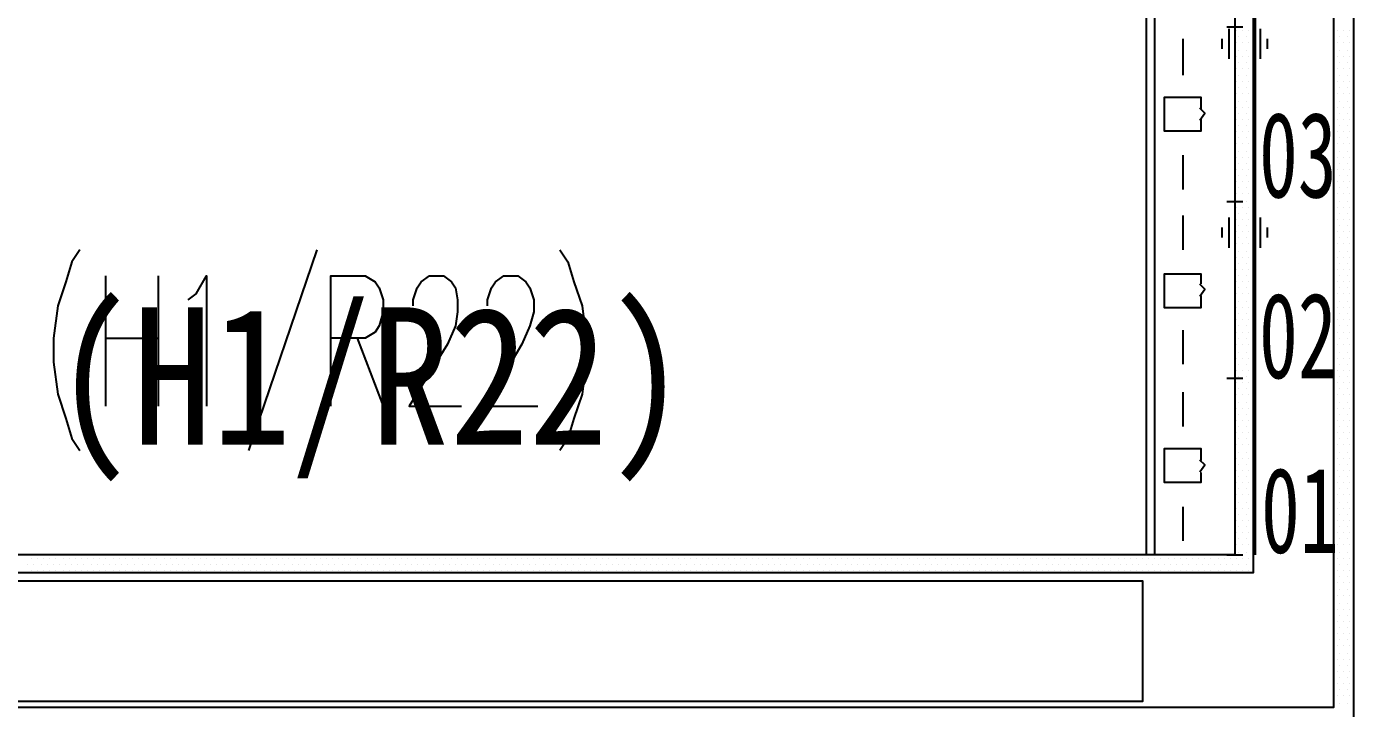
# Model space of a CAD drawing. Header units: metres. Extents: x 17 to 1264, y 17 to 859.
# Drawn here: x 182.7 to 277.8, y 121.5 to 170.4 of the extents above; entities that cross this region are included whole.
import ezdxf

# ---------------------------------------------------------------- set-up
doc = ezdxf.new("R2010")
doc.units = ezdxf.units.M
for name, color, linetype in [('LINES', 7, 'Continuous'), ('POLYLINES', 4, 'Continuous'), ('RECTS', 7, 'Continuous'), ('TEXTS', 3, 'Continuous')]:
    doc.layers.add(name, color=color, linetype=linetype)

msp = doc.modelspace()

# ---------------------------------------------------------------- linework, layer by layer
at = {"layer": 'LINES'}
for p, q in [((262.938, 132.48), (262.938, 727.92)), ((268.698, 170.352), (269.85, 170.352)), ((268.698, 170.352), (269.85, 170.352)), ((268.698, 170.352), (269.85, 170.352)), ((268.698, 170.352), (269.85, 170.352)), ((265.53, 169.488), (265.53, 166.896)), ((268.338, 169.488), (268.338, 168.768)), ((268.842, 170.208), (268.842, 168.048)), ((269.418, 170.064), (269.418, 170.064)), ((269.562, 169.632), (269.562, 169.632)), ((269.85, 170.064), (269.85, 170.064)), ((270.138, 169.632), (270.138, 169.632)), ((270.282, 170.064), (270.282, 170.064)), ((270.57, 169.632), (270.57, 169.632)), ((271.074, 170.208), (271.074, 168.048)), ((271.578, 169.488), (271.578, 168.768)), ((276.33, 169.632), (276.33, 169.632)), ((276.618, 170.064), (276.618, 170.064)), ((276.762, 169.632), (276.762, 169.632)), ((277.05, 170.064), (277.05, 170.064)), ((277.338, 169.632), (277.338, 169.632)), ((277.482, 170.064), (277.482, 170.064)), ((269.418, 169.2), (269.418, 169.2)), ((269.562, 168.624), (269.562, 168.624)), ((269.85, 169.2), (269.85, 169.2)), ((270.138, 168.624), (270.138, 168.624)), ((270.282, 169.2), (270.282, 169.2)), ((270.57, 168.624), (270.57, 168.624)), ((276.33, 168.624), (276.33, 168.624)), ((276.618, 169.2), (276.618, 169.2)), ((276.762, 168.624), (276.762, 168.624)), ((277.05, 169.2), (277.05, 169.2)), ((277.338, 168.624), (277.338, 168.624)), ((277.482, 169.2), (277.482, 169.2)), ((269.418, 168.192), (269.418, 168.192)), ((269.562, 167.76), (269.562, 167.76)), ((269.85, 168.192), (269.85, 168.192)), ((270.138, 167.76), (270.138, 167.76)), ((270.282, 168.192), (270.282, 168.192)), ((270.57, 167.76), (270.57, 167.76)), ((276.33, 167.76), (276.33, 167.76)), ((276.618, 168.192), (276.618, 168.192)), ((276.762, 167.76), (276.762, 167.76)), ((277.05, 168.192), (277.05, 168.192)), ((277.338, 167.76), (277.338, 167.76)), ((277.482, 168.192), (277.482, 168.192)), ((269.418, 167.328), (269.418, 167.328)), ((269.418, 166.464), (269.418, 166.464)), ((269.562, 166.896), (269.562, 166.896)), ((269.85, 167.328), (269.85, 167.328)), ((269.85, 166.464), (269.85, 166.464)), ((270.138, 166.896), (270.138, 166.896)), ((270.282, 167.328), (270.282, 167.328)), ((270.282, 166.464), (270.282, 166.464)), ((270.57, 166.896), (270.57, 166.896)), ((276.33, 166.896), (276.33, 166.896)), ((276.618, 167.328), (276.618, 167.328)), ((276.618, 166.464), (276.618, 166.464)), ((276.762, 166.896), (276.762, 166.896)), ((277.05, 167.328), (277.05, 167.328)), ((277.05, 166.464), (277.05, 166.464)), ((277.338, 166.896), (277.338, 166.896)), ((277.482, 167.328), (277.482, 167.328)), ((277.482, 166.464), (277.482, 166.464)), ((269.418, 165.6), (269.418, 165.6)), ((269.562, 166.032), (269.562, 166.032)), ((269.85, 165.6), (269.85, 165.6)), ((270.138, 166.032), (270.138, 166.032)), ((270.282, 165.6), (270.282, 165.6)), ((270.57, 166.032), (270.57, 166.032)), ((276.33, 166.032), (276.33, 166.032)), ((276.618, 165.6), (276.618, 165.6)), ((276.762, 166.032), (276.762, 166.032)), ((277.05, 165.6), (277.05, 165.6)), ((277.338, 166.032), (277.338, 166.032)), ((277.482, 165.6), (277.482, 165.6)), ((269.418, 164.592), (269.418, 164.592)), ((269.562, 165.024), (269.562, 165.024)), ((269.85, 164.592), (269.85, 164.592)), ((270.138, 165.024), (270.138, 165.024)), ((270.282, 164.592), (270.282, 164.592)), ((270.57, 165.024), (270.57, 165.024)), ((276.33, 165.024), (276.33, 165.024)), ((276.618, 164.592), (276.618, 164.592)), ((276.762, 165.024), (276.762, 165.024)), ((277.05, 164.592), (277.05, 164.592)), ((277.338, 165.024), (277.338, 165.024)), ((277.482, 164.592), (277.482, 164.592)), ((269.418, 163.728), (269.418, 163.728)), ((269.562, 164.16), (269.562, 164.16)), ((269.85, 163.728), (269.85, 163.728)), ((270.138, 164.16), (270.138, 164.16)), ((270.282, 163.728), (270.282, 163.728)), ((270.57, 164.16), (270.57, 164.16)), ((276.33, 164.16), (276.33, 164.16)), ((276.618, 163.728), (276.618, 163.728)), ((276.762, 164.16), (276.762, 164.16)), ((277.05, 163.728), (277.05, 163.728)), ((277.338, 164.16), (277.338, 164.16)), ((277.482, 163.728), (277.482, 163.728)), ((269.418, 162.864), (269.418, 162.864)), ((269.562, 163.296), (269.562, 163.296)), ((269.85, 162.864), (269.85, 162.864)), ((270.138, 163.296), (270.138, 163.296)), ((270.282, 162.864), (270.282, 162.864)), ((270.57, 163.296), (270.57, 163.296)), ((276.33, 163.296), (276.33, 163.296)), ((276.618, 162.864), (276.618, 162.864)), ((276.762, 163.296), (276.762, 163.296)), ((277.05, 162.864), (277.05, 162.864)), ((277.338, 163.296), (277.338, 163.296)), ((277.482, 162.864), (277.482, 162.864)), ((269.418, 162), (269.418, 162)), ((269.562, 162.432), (269.562, 162.432)), ((269.85, 162), (269.85, 162)), ((270.138, 162.432), (270.138, 162.432)), ((270.282, 162), (270.282, 162)), ((270.57, 162.432), (270.57, 162.432)), ((276.33, 162.432), (276.33, 162.432)), ((276.618, 162), (276.618, 162)), ((276.762, 162.432), (276.762, 162.432)), ((277.05, 162), (277.05, 162)), ((277.338, 162.432), (277.338, 162.432)), ((277.482, 162), (277.482, 162)), ((265.53, 161.136), (265.53, 158.688)), ((269.418, 160.992), (269.418, 160.992)), ((269.562, 161.424), (269.562, 161.424)), ((269.85, 160.992), (269.85, 160.992)), ((270.138, 161.424), (270.138, 161.424)), ((270.282, 160.992), (270.282, 160.992)), ((270.57, 161.424), (270.57, 161.424)), ((276.33, 161.424), (276.33, 161.424)), ((276.618, 160.992), (276.618, 160.992)), ((276.762, 161.424), (276.762, 161.424)), ((277.05, 160.992), (277.05, 160.992)), ((277.338, 161.424), (277.338, 161.424)), ((277.482, 160.992), (277.482, 160.992)), ((269.418, 160.128), (269.418, 160.128)), ((269.562, 160.56), (269.562, 160.56)), ((269.85, 160.128), (269.85, 160.128)), ((270.138, 160.56), (270.138, 160.56)), ((270.282, 160.128), (270.282, 160.128)), ((270.57, 160.56), (270.57, 160.56)), ((276.33, 160.56), (276.33, 160.56)), ((276.618, 160.128), (276.618, 160.128)), ((276.762, 160.56), (276.762, 160.56)), ((277.05, 160.128), (277.05, 160.128)), ((277.338, 160.56), (277.338, 160.56)), ((277.482, 160.128), (277.482, 160.128)), ((269.418, 159.264), (269.418, 159.264)), ((269.562, 159.696), (269.562, 159.696)), ((269.85, 159.264), (269.85, 159.264)), ((270.138, 159.696), (270.138, 159.696)), ((270.282, 159.264), (270.282, 159.264)), ((270.57, 159.696), (270.57, 159.696)), ((276.33, 159.696), (276.33, 159.696)), ((276.618, 159.264), (276.618, 159.264)), ((276.762, 159.696), (276.762, 159.696)), ((277.05, 159.264), (277.05, 159.264)), ((277.338, 159.696), (277.338, 159.696)), ((277.482, 159.264), (277.482, 159.264)), ((269.418, 158.4), (269.418, 158.4)), ((269.562, 158.832), (269.562, 158.832)), ((269.85, 158.4), (269.85, 158.4)), ((270.138, 158.832), (270.138, 158.832)), ((270.282, 158.4), (270.282, 158.4)), ((270.57, 158.832), (270.57, 158.832)), ((276.33, 158.832), (276.33, 158.832)), ((276.618, 158.4), (276.618, 158.4)), ((276.762, 158.832), (276.762, 158.832)), ((277.05, 158.4), (277.05, 158.4)), ((277.338, 158.832), (277.338, 158.832)), ((277.482, 158.4), (277.482, 158.4)), ((268.698, 157.824), (269.85, 157.824)), ((268.698, 157.824), (269.85, 157.824)), ((268.698, 157.824), (269.85, 157.824)), ((268.698, 157.824), (269.85, 157.824)), ((269.418, 157.392), (269.418, 157.392)), ((269.562, 157.824), (269.562, 157.824)), ((269.562, 156.96), (269.562, 156.96)), ((269.85, 157.392), (269.85, 157.392)), ((270.138, 157.824), (270.138, 157.824)), ((270.138, 156.96), (270.138, 156.96)), ((270.282, 157.392), (270.282, 157.392)), ((270.57, 157.824), (270.57, 157.824)), ((270.57, 156.96), (270.57, 156.96)), ((276.33, 157.824), (276.33, 157.824)), ((276.33, 156.96), (276.33, 156.96)), ((276.618, 157.392), (276.618, 157.392)), ((276.762, 157.824), (276.762, 157.824)), ((276.762, 156.96), (276.762, 156.96)), ((277.05, 157.392), (277.05, 157.392)), ((277.338, 157.824), (277.338, 157.824)), ((277.338, 156.96), (277.338, 156.96)), ((277.482, 157.392), (277.482, 157.392)), ((265.53, 156.816), (265.53, 154.368)), ((268.842, 156.672), (268.842, 154.512)), ((269.418, 156.528), (269.418, 156.528)), ((269.562, 156.096), (269.562, 156.096)), ((269.85, 156.528), (269.85, 156.528)), ((270.138, 156.096), (270.138, 156.096)), ((270.282, 156.528), (270.282, 156.528)), ((270.57, 156.096), (270.57, 156.096)), ((271.074, 156.672), (271.074, 154.512)), ((276.33, 156.096), (276.33, 156.096)), ((276.618, 156.528), (276.618, 156.528)), ((276.762, 156.096), (276.762, 156.096)), ((277.05, 156.528), (277.05, 156.528)), ((277.338, 156.096), (277.338, 156.096)), ((277.482, 156.528), (277.482, 156.528)), ((268.338, 155.952), (268.338, 155.232)), ((269.418, 155.664), (269.418, 155.664)), ((269.562, 155.232), (269.562, 155.232)), ((269.85, 155.664), (269.85, 155.664)), ((270.138, 155.232), (270.138, 155.232)), ((270.282, 155.664), (270.282, 155.664)), ((270.57, 155.232), (270.57, 155.232)), ((271.578, 155.952), (271.578, 155.232)), ((276.33, 155.232), (276.33, 155.232)), ((276.618, 155.664), (276.618, 155.664)), ((276.762, 155.232), (276.762, 155.232)), ((277.05, 155.664), (277.05, 155.664)), ((277.338, 155.232), (277.338, 155.232)), ((277.482, 155.664), (277.482, 155.664)), ((203.466, 154.368), (198.57, 139.968)), ((269.418, 154.8), (269.418, 154.8)), ((269.562, 154.224), (269.562, 154.224)), ((269.85, 154.8), (269.85, 154.8)), ((270.138, 154.224), (270.138, 154.224)), ((270.282, 154.8), (270.282, 154.8)), ((270.57, 154.224), (270.57, 154.224)), ((276.33, 154.224), (276.33, 154.224)), ((276.618, 154.8), (276.618, 154.8)), ((276.762, 154.224), (276.762, 154.224)), ((277.05, 154.8), (277.05, 154.8)), ((277.338, 154.224), (277.338, 154.224)), ((277.482, 154.8), (277.482, 154.8)), ((269.418, 153.792), (269.418, 153.792)), ((269.562, 153.36), (269.562, 153.36)), ((269.85, 153.792), (269.85, 153.792)), ((270.138, 153.36), (270.138, 153.36)), ((270.282, 153.792), (270.282, 153.792)), ((270.57, 153.36), (270.57, 153.36)), ((276.33, 153.36), (276.33, 153.36)), ((276.618, 153.792), (276.618, 153.792)), ((276.762, 153.36), (276.762, 153.36)), ((277.05, 153.792), (277.05, 153.792)), ((277.338, 153.36), (277.338, 153.36)), ((277.482, 153.792), (277.482, 153.792)), ((188.346, 143.136), (188.346, 152.496)), ((192.09, 152.496), (192.09, 143.136)), ((269.418, 152.928), (269.418, 152.928)), ((269.562, 152.496), (269.562, 152.496)), ((269.85, 152.928), (269.85, 152.928)), ((270.138, 152.496), (270.138, 152.496)), ((270.282, 152.928), (270.282, 152.928)), ((270.57, 152.496), (270.57, 152.496)), ((276.33, 152.496), (276.33, 152.496)), ((276.618, 152.928), (276.618, 152.928)), ((276.762, 152.496), (276.762, 152.496)), ((277.05, 152.928), (277.05, 152.928)), ((277.338, 152.496), (277.338, 152.496)), ((277.482, 152.928), (277.482, 152.928)), ((269.418, 152.064), (269.418, 152.064)), ((269.562, 151.632), (269.562, 151.632)), ((269.85, 152.064), (269.85, 152.064)), ((270.138, 151.632), (270.138, 151.632)), ((270.282, 152.064), (270.282, 152.064)), ((270.57, 151.632), (270.57, 151.632)), ((276.33, 151.632), (276.33, 151.632)), ((276.618, 152.064), (276.618, 152.064)), ((276.762, 151.632), (276.762, 151.632)), ((277.05, 152.064), (277.05, 152.064)), ((277.338, 151.632), (277.338, 151.632)), ((277.482, 152.064), (277.482, 152.064)), ((269.418, 151.2), (269.418, 151.2)), ((269.562, 150.624), (269.562, 150.624)), ((269.85, 151.2), (269.85, 151.2)), ((270.138, 150.624), (270.138, 150.624)), ((270.282, 151.2), (270.282, 151.2)), ((270.57, 150.624), (270.57, 150.624)), ((276.33, 150.624), (276.33, 150.624)), ((276.618, 151.2), (276.618, 151.2)), ((276.762, 150.624), (276.762, 150.624)), ((277.05, 151.2), (277.05, 151.2)), ((277.338, 150.624), (277.338, 150.624)), ((277.482, 151.2), (277.482, 151.2)), ((269.418, 150.192), (269.418, 150.192)), ((269.418, 149.328), (269.418, 149.328)), ((269.562, 149.76), (269.562, 149.76)), ((269.85, 150.192), (269.85, 150.192)), ((269.85, 149.328), (269.85, 149.328)), ((270.138, 149.76), (270.138, 149.76)), ((270.282, 150.192), (270.282, 150.192)), ((270.282, 149.328), (270.282, 149.328)), ((270.57, 149.76), (270.57, 149.76)), ((276.33, 149.76), (276.33, 149.76)), ((276.618, 150.192), (276.618, 150.192)), ((276.618, 149.328), (276.618, 149.328)), ((276.762, 149.76), (276.762, 149.76)), ((277.05, 150.192), (277.05, 150.192)), ((277.05, 149.328), (277.05, 149.328)), ((277.338, 149.76), (277.338, 149.76)), ((277.482, 150.192), (277.482, 150.192)), ((277.482, 149.328), (277.482, 149.328)), ((265.53, 148.608), (265.53, 146.16)), ((269.418, 148.464), (269.418, 148.464)), ((269.562, 148.896), (269.562, 148.896)), ((269.85, 148.464), (269.85, 148.464)), ((270.138, 148.896), (270.138, 148.896)), ((270.282, 148.464), (270.282, 148.464)), ((270.57, 148.896), (270.57, 148.896)), ((276.33, 148.896), (276.33, 148.896)), ((276.618, 148.464), (276.618, 148.464)), ((276.762, 148.896), (276.762, 148.896)), ((277.05, 148.464), (277.05, 148.464)), ((277.338, 148.896), (277.338, 148.896)), ((277.482, 148.464), (277.482, 148.464)), ((188.346, 148.032), (192.09, 148.032)), ((206.346, 148.032), (208.218, 143.136)), ((269.418, 147.6), (269.418, 147.6)), ((269.562, 148.032), (269.562, 148.032)), ((269.85, 147.6), (269.85, 147.6)), ((270.138, 148.032), (270.138, 148.032)), ((270.282, 147.6), (270.282, 147.6)), ((270.57, 148.032), (270.57, 148.032)), ((276.33, 148.032), (276.33, 148.032)), ((276.618, 147.6), (276.618, 147.6)), ((276.762, 148.032), (276.762, 148.032)), ((277.05, 147.6), (277.05, 147.6)), ((277.338, 148.032), (277.338, 148.032)), ((277.482, 147.6), (277.482, 147.6)), ((269.418, 146.592), (269.418, 146.592)), ((269.562, 147.024), (269.562, 147.024)), ((269.85, 146.592), (269.85, 146.592)), ((270.138, 147.024), (270.138, 147.024)), ((270.282, 146.592), (270.282, 146.592)), ((270.57, 147.024), (270.57, 147.024)), ((276.33, 147.024), (276.33, 147.024)), ((276.618, 146.592), (276.618, 146.592)), ((276.762, 147.024), (276.762, 147.024)), ((277.05, 146.592), (277.05, 146.592)), ((277.338, 147.024), (277.338, 147.024)), ((277.482, 146.592), (277.482, 146.592)), ((269.418, 145.728), (269.418, 145.728)), ((269.562, 146.16), (269.562, 146.16)), ((269.85, 145.728), (269.85, 145.728)), ((270.138, 146.16), (270.138, 146.16)), ((270.282, 145.728), (270.282, 145.728)), ((270.57, 146.16), (270.57, 146.16)), ((276.33, 146.16), (276.33, 146.16)), ((276.618, 145.728), (276.618, 145.728)), ((276.762, 146.16), (276.762, 146.16)), ((277.05, 145.728), (277.05, 145.728)), ((277.338, 146.16), (277.338, 146.16)), ((277.482, 145.728), (277.482, 145.728)), ((268.698, 145.152), (269.85, 145.152)), ((268.698, 145.152), (269.85, 145.152)), ((268.698, 145.152), (269.85, 145.152)), ((268.698, 145.152), (269.85, 145.152)), ((269.418, 144.864), (269.418, 144.864)), ((269.562, 145.296), (269.562, 145.296)), ((269.85, 144.864), (269.85, 144.864)), ((270.138, 145.296), (270.138, 145.296)), ((270.282, 144.864), (270.282, 144.864)), ((270.57, 145.296), (270.57, 145.296)), ((276.33, 145.296), (276.33, 145.296)), ((276.618, 144.864), (276.618, 144.864)), ((276.762, 145.296), (276.762, 145.296)), ((277.05, 144.864), (277.05, 144.864)), ((277.338, 145.296), (277.338, 145.296)), ((277.482, 144.864), (277.482, 144.864)), ((265.53, 144.144), (265.53, 141.696)), ((269.418, 144), (269.418, 144)), ((269.562, 144.432), (269.562, 144.432)), ((269.85, 144), (269.85, 144)), ((270.138, 144.432), (270.138, 144.432)), ((270.282, 144), (270.282, 144)), ((270.57, 144.432), (270.57, 144.432)), ((276.33, 144.432), (276.33, 144.432)), ((276.618, 144), (276.618, 144)), ((276.762, 144.432), (276.762, 144.432)), ((277.05, 144), (277.05, 144)), ((277.338, 144.432), (277.338, 144.432)), ((277.482, 144), (277.482, 144)), ((269.418, 142.992), (269.418, 142.992)), ((269.562, 143.424), (269.562, 143.424)), ((269.85, 142.992), (269.85, 142.992)), ((270.138, 143.424), (270.138, 143.424)), ((270.282, 142.992), (270.282, 142.992)), ((270.57, 143.424), (270.57, 143.424)), ((276.33, 143.424), (276.33, 143.424)), ((276.618, 142.992), (276.618, 142.992)), ((276.762, 143.424), (276.762, 143.424)), ((277.05, 142.992), (277.05, 142.992)), ((277.338, 143.424), (277.338, 143.424)), ((277.482, 142.992), (277.482, 142.992)), ((269.418, 142.128), (269.418, 142.128)), ((269.562, 142.56), (269.562, 142.56)), ((269.85, 142.128), (269.85, 142.128)), ((270.138, 142.56), (270.138, 142.56)), ((270.282, 142.128), (270.282, 142.128)), ((270.57, 142.56), (270.57, 142.56)), ((276.33, 142.56), (276.33, 142.56)), ((276.618, 142.128), (276.618, 142.128)), ((276.762, 142.56), (276.762, 142.56)), ((277.05, 142.128), (277.05, 142.128)), ((277.338, 142.56), (277.338, 142.56)), ((277.482, 142.128), (277.482, 142.128)), ((269.418, 141.264), (269.418, 141.264)), ((269.562, 141.696), (269.562, 141.696)), ((269.562, 140.832), (269.562, 140.832)), ((269.85, 141.264), (269.85, 141.264)), ((270.138, 141.696), (270.138, 141.696)), ((270.138, 140.832), (270.138, 140.832)), ((270.282, 141.264), (270.282, 141.264)), ((270.57, 141.696), (270.57, 141.696)), ((270.57, 140.832), (270.57, 140.832)), ((276.33, 141.696), (276.33, 141.696)), ((276.33, 140.832), (276.33, 140.832)), ((276.618, 141.264), (276.618, 141.264)), ((276.762, 141.696), (276.762, 141.696)), ((276.762, 140.832), (276.762, 140.832)), ((277.05, 141.264), (277.05, 141.264)), ((277.338, 141.696), (277.338, 141.696)), ((277.338, 140.832), (277.338, 140.832)), ((277.482, 141.264), (277.482, 141.264)), ((269.418, 140.4), (269.418, 140.4)), ((269.562, 139.824), (269.562, 139.824)), ((269.85, 140.4), (269.85, 140.4)), ((270.138, 139.824), (270.138, 139.824)), ((270.282, 140.4), (270.282, 140.4)), ((270.57, 139.824), (270.57, 139.824)), ((276.33, 139.824), (276.33, 139.824)), ((276.618, 140.4), (276.618, 140.4)), ((276.762, 139.824), (276.762, 139.824)), ((277.05, 140.4), (277.05, 140.4)), ((277.338, 139.824), (277.338, 139.824)), ((277.482, 140.4), (277.482, 140.4)), ((269.418, 139.392), (269.418, 139.392)), ((269.562, 138.96), (269.562, 138.96)), ((269.85, 139.392), (269.85, 139.392)), ((270.138, 138.96), (270.138, 138.96)), ((270.282, 139.392), (270.282, 139.392)), ((270.57, 138.96), (270.57, 138.96)), ((276.33, 138.96), (276.33, 138.96)), ((276.618, 139.392), (276.618, 139.392)), ((276.762, 138.96), (276.762, 138.96)), ((277.05, 139.392), (277.05, 139.392)), ((277.338, 138.96), (277.338, 138.96)), ((277.482, 139.392), (277.482, 139.392)), ((269.418, 138.528), (269.418, 138.528)), ((269.562, 138.096), (269.562, 138.096)), ((269.85, 138.528), (269.85, 138.528)), ((270.138, 138.096), (270.138, 138.096)), ((270.282, 138.528), (270.282, 138.528)), ((270.57, 138.096), (270.57, 138.096)), ((276.33, 138.096), (276.33, 138.096)), ((276.618, 138.528), (276.618, 138.528)), ((276.762, 138.096), (276.762, 138.096)), ((277.05, 138.528), (277.05, 138.528)), ((277.338, 138.096), (277.338, 138.096)), ((277.482, 138.528), (277.482, 138.528)), ((269.418, 137.664), (269.418, 137.664)), ((269.562, 137.232), (269.562, 137.232)), ((269.85, 137.664), (269.85, 137.664)), ((270.138, 137.232), (270.138, 137.232)), ((270.282, 137.664), (270.282, 137.664)), ((270.57, 137.232), (270.57, 137.232)), ((276.33, 137.232), (276.33, 137.232)), ((276.618, 137.664), (276.618, 137.664)), ((276.762, 137.232), (276.762, 137.232)), ((277.05, 137.664), (277.05, 137.664)), ((277.338, 137.232), (277.338, 137.232)), ((277.482, 137.664), (277.482, 137.664)), ((269.418, 136.8), (269.418, 136.8)), ((269.562, 136.224), (269.562, 136.224)), ((269.85, 136.8), (269.85, 136.8)), ((270.138, 136.224), (270.138, 136.224)), ((270.282, 136.8), (270.282, 136.8)), ((270.57, 136.224), (270.57, 136.224)), ((276.33, 136.224), (276.33, 136.224)), ((276.618, 136.8), (276.618, 136.8)), ((276.762, 136.224), (276.762, 136.224)), ((277.05, 136.8), (277.05, 136.8)), ((277.338, 136.224), (277.338, 136.224)), ((277.482, 136.8), (277.482, 136.8)), ((265.53, 135.936), (265.53, 133.488)), ((269.418, 135.792), (269.418, 135.792)), ((269.562, 135.36), (269.562, 135.36)), ((269.85, 135.792), (269.85, 135.792)), ((270.138, 135.36), (270.138, 135.36)), ((270.282, 135.792), (270.282, 135.792)), ((270.57, 135.36), (270.57, 135.36)), ((276.33, 135.36), (276.33, 135.36)), ((276.618, 135.792), (276.618, 135.792)), ((276.762, 135.36), (276.762, 135.36)), ((277.05, 135.792), (277.05, 135.792)), ((277.338, 135.36), (277.338, 135.36)), ((277.482, 135.792), (277.482, 135.792)), ((269.418, 134.928), (269.418, 134.928)), ((269.562, 134.496), (269.562, 134.496)), ((269.85, 134.928), (269.85, 134.928)), ((270.138, 134.496), (270.138, 134.496)), ((270.282, 134.928), (270.282, 134.928)), ((270.57, 134.496), (270.57, 134.496)), ((276.33, 134.496), (276.33, 134.496)), ((276.618, 134.928), (276.618, 134.928)), ((276.762, 134.496), (276.762, 134.496)), ((277.05, 134.928), (277.05, 134.928)), ((277.338, 134.496), (277.338, 134.496)), ((277.482, 134.928), (277.482, 134.928)), ((269.418, 134.064), (269.418, 134.064)), ((269.418, 133.2), (269.418, 133.2)), ((269.562, 133.632), (269.562, 133.632)), ((269.85, 134.064), (269.85, 134.064)), ((269.85, 133.2), (269.85, 133.2)), ((270.138, 133.632), (270.138, 133.632)), ((270.282, 134.064), (270.282, 134.064)), ((270.282, 133.2), (270.282, 133.2)), ((270.57, 133.632), (270.57, 133.632)), ((276.33, 133.632), (276.33, 133.632)), ((276.618, 134.064), (276.618, 134.064)), ((276.618, 133.2), (276.618, 133.2)), ((276.762, 133.632), (276.762, 133.632)), ((277.05, 134.064), (277.05, 134.064)), ((277.05, 133.2), (277.05, 133.2)), ((277.338, 133.632), (277.338, 133.632)), ((277.482, 134.064), (277.482, 134.064)), ((277.482, 133.2), (277.482, 133.2)), ((268.698, 132.48), (269.85, 132.48)), ((268.698, 132.48), (269.85, 132.48)), ((269.562, 132.624), (269.562, 132.624)), ((270.138, 132.624), (270.138, 132.624)), ((270.57, 132.624), (270.57, 132.624)), ((276.33, 132.624), (276.33, 132.624)), ((276.762, 132.624), (276.762, 132.624)), ((277.338, 132.624), (277.338, 132.624)), ((182.73, 131.76), (182.73, 131.76)), ((183.018, 132.192), (183.018, 132.192)), ((183.018, 131.328), (183.018, 131.328)), ((183.162, 131.76), (183.162, 131.76)), ((183.45, 132.192), (183.45, 132.192)), ((183.45, 131.328), (183.45, 131.328)), ((183.738, 131.76), (183.738, 131.76)), ((183.882, 132.192), (183.882, 132.192)), ((183.882, 131.328), (183.882, 131.328)), ((184.17, 131.76), (184.17, 131.76)), ((184.314, 132.192), (184.314, 132.192)), ((184.314, 131.328), (184.314, 131.328)), ((184.602, 131.76), (184.602, 131.76)), ((184.746, 132.192), (184.746, 132.192)), ((184.746, 131.328), (184.746, 131.328)), ((185.034, 131.76), (185.034, 131.76)), ((185.322, 132.192), (185.322, 132.192)), ((185.322, 131.328), (185.322, 131.328)), ((185.466, 131.76), (185.466, 131.76)), ((185.754, 132.192), (185.754, 132.192)), ((185.754, 131.328), (185.754, 131.328)), ((185.898, 131.76), (185.898, 131.76)), ((186.186, 132.192), (186.186, 132.192)), ((186.186, 131.328), (186.186, 131.328)), ((186.33, 131.76), (186.33, 131.76)), ((186.618, 132.192), (186.618, 132.192)), ((186.618, 131.328), (186.618, 131.328)), ((186.762, 131.76), (186.762, 131.76)), ((187.05, 132.192), (187.05, 132.192)), ((187.05, 131.328), (187.05, 131.328)), ((187.338, 131.76), (187.338, 131.76)), ((187.482, 132.192), (187.482, 132.192)), ((187.482, 131.328), (187.482, 131.328)), ((187.77, 131.76), (187.77, 131.76)), ((187.914, 132.192), (187.914, 132.192)), ((187.914, 131.328), (187.914, 131.328)), ((188.202, 131.76), (188.202, 131.76)), ((188.346, 132.192), (188.346, 132.192)), ((188.346, 131.328), (188.346, 131.328)), ((188.634, 131.76), (188.634, 131.76)), ((188.922, 132.192), (188.922, 132.192)), ((188.922, 131.328), (188.922, 131.328)), ((189.066, 131.76), (189.066, 131.76)), ((189.354, 132.192), (189.354, 132.192)), ((189.354, 131.328), (189.354, 131.328)), ((189.498, 131.76), (189.498, 131.76)), ((189.786, 132.192), (189.786, 132.192)), ((189.786, 131.328), (189.786, 131.328)), ((189.93, 131.76), (189.93, 131.76)), ((190.218, 132.192), (190.218, 132.192)), ((190.218, 131.328), (190.218, 131.328)), ((190.362, 131.76), (190.362, 131.76)), ((190.65, 132.192), (190.65, 132.192)), ((190.65, 131.328), (190.65, 131.328)), ((190.938, 131.76), (190.938, 131.76)), ((191.082, 132.192), (191.082, 132.192)), ((191.082, 131.328), (191.082, 131.328)), ((191.37, 131.76), (191.37, 131.76)), ((191.514, 132.192), (191.514, 132.192)), ((191.514, 131.328), (191.514, 131.328)), ((191.802, 131.76), (191.802, 131.76)), ((191.946, 132.192), (191.946, 132.192)), ((191.946, 131.328), (191.946, 131.328)), ((192.234, 131.76), (192.234, 131.76)), ((192.522, 132.192), (192.522, 132.192)), ((192.522, 131.328), (192.522, 131.328)), ((192.666, 131.76), (192.666, 131.76)), ((192.954, 132.192), (192.954, 132.192)), ((192.954, 131.328), (192.954, 131.328)), ((193.098, 131.76), (193.098, 131.76)), ((193.386, 132.192), (193.386, 132.192)), ((193.386, 131.328), (193.386, 131.328)), ((193.53, 131.76), (193.53, 131.76)), ((193.818, 132.192), (193.818, 132.192)), ((193.818, 131.328), (193.818, 131.328)), ((193.962, 131.76), (193.962, 131.76)), ((194.25, 132.192), (194.25, 132.192)), ((194.25, 131.328), (194.25, 131.328)), ((194.538, 131.76), (194.538, 131.76)), ((194.682, 132.192), (194.682, 132.192)), ((194.682, 131.328), (194.682, 131.328)), ((194.97, 131.76), (194.97, 131.76)), ((195.114, 132.192), (195.114, 132.192)), ((195.114, 131.328), (195.114, 131.328)), ((195.402, 131.76), (195.402, 131.76)), ((195.546, 132.192), (195.546, 132.192)), ((195.546, 131.328), (195.546, 131.328)), ((195.834, 131.76), (195.834, 131.76)), ((196.122, 132.192), (196.122, 132.192)), ((196.122, 131.328), (196.122, 131.328)), ((196.266, 131.76), (196.266, 131.76)), ((196.554, 132.192), (196.554, 132.192)), ((196.554, 131.328), (196.554, 131.328)), ((196.698, 131.76), (196.698, 131.76)), ((196.986, 132.192), (196.986, 132.192)), ((196.986, 131.328), (196.986, 131.328)), ((197.13, 131.76), (197.13, 131.76)), ((197.418, 132.192), (197.418, 132.192)), ((197.418, 131.328), (197.418, 131.328)), ((197.562, 131.76), (197.562, 131.76)), ((197.85, 132.192), (197.85, 132.192)), ((197.85, 131.328), (197.85, 131.328)), ((198.138, 131.76), (198.138, 131.76)), ((198.282, 132.192), (198.282, 132.192)), ((198.282, 131.328), (198.282, 131.328)), ((198.57, 131.76), (198.57, 131.76)), ((198.714, 132.192), (198.714, 132.192)), ((198.714, 131.328), (198.714, 131.328)), ((199.002, 131.76), (199.002, 131.76)), ((199.146, 132.192), (199.146, 132.192)), ((199.146, 131.328), (199.146, 131.328)), ((199.434, 131.76), (199.434, 131.76)), ((199.722, 132.192), (199.722, 132.192)), ((199.722, 131.328), (199.722, 131.328)), ((199.866, 131.76), (199.866, 131.76)), ((200.154, 132.192), (200.154, 132.192)), ((200.154, 131.328), (200.154, 131.328)), ((200.298, 131.76), (200.298, 131.76)), ((200.586, 132.192), (200.586, 132.192)), ((200.586, 131.328), (200.586, 131.328)), ((200.73, 131.76), (200.73, 131.76)), ((201.018, 132.192), (201.018, 132.192)), ((201.018, 131.328), (201.018, 131.328)), ((201.162, 131.76), (201.162, 131.76)), ((201.45, 132.192), (201.45, 132.192)), ((201.45, 131.328), (201.45, 131.328)), ((201.738, 131.76), (201.738, 131.76)), ((201.882, 132.192), (201.882, 132.192)), ((201.882, 131.328), (201.882, 131.328)), ((202.17, 131.76), (202.17, 131.76)), ((202.314, 132.192), (202.314, 132.192)), ((202.314, 131.328), (202.314, 131.328)), ((202.602, 131.76), (202.602, 131.76)), ((202.746, 132.192), (202.746, 132.192)), ((202.746, 131.328), (202.746, 131.328)), ((203.034, 131.76), (203.034, 131.76)), ((203.322, 132.192), (203.322, 132.192)), ((203.322, 131.328), (203.322, 131.328)), ((203.466, 131.76), (203.466, 131.76)), ((203.754, 132.192), (203.754, 132.192)), ((203.754, 131.328), (203.754, 131.328)), ((203.898, 131.76), (203.898, 131.76)), ((204.186, 132.192), (204.186, 132.192)), ((204.186, 131.328), (204.186, 131.328)), ((204.33, 131.76), (204.33, 131.76)), ((204.618, 132.192), (204.618, 132.192)), ((204.618, 131.328), (204.618, 131.328)), ((204.762, 131.76), (204.762, 131.76)), ((205.05, 132.192), (205.05, 132.192)), ((205.05, 131.328), (205.05, 131.328)), ((205.338, 131.76), (205.338, 131.76)), ((205.482, 132.192), (205.482, 132.192)), ((205.482, 131.328), (205.482, 131.328)), ((205.77, 131.76), (205.77, 131.76)), ((205.914, 132.192), (205.914, 132.192)), ((205.914, 131.328), (205.914, 131.328)), ((206.202, 131.76), (206.202, 131.76)), ((206.346, 132.192), (206.346, 132.192)), ((206.346, 131.328), (206.346, 131.328)), ((206.634, 131.76), (206.634, 131.76)), ((206.922, 132.192), (206.922, 132.192)), ((206.922, 131.328), (206.922, 131.328)), ((207.066, 131.76), (207.066, 131.76)), ((207.354, 132.192), (207.354, 132.192)), ((207.354, 131.328), (207.354, 131.328)), ((207.498, 131.76), (207.498, 131.76)), ((207.786, 132.192), (207.786, 132.192)), ((207.786, 131.328), (207.786, 131.328)), ((207.93, 131.76), (207.93, 131.76)), ((208.218, 132.192), (208.218, 132.192)), ((208.218, 131.328), (208.218, 131.328)), ((208.362, 131.76), (208.362, 131.76)), ((208.65, 132.192), (208.65, 132.192)), ((208.65, 131.328), (208.65, 131.328)), ((208.938, 131.76), (208.938, 131.76)), ((209.082, 132.192), (209.082, 132.192)), ((209.082, 131.328), (209.082, 131.328)), ((209.37, 131.76), (209.37, 131.76)), ((209.514, 132.192), (209.514, 132.192)), ((209.514, 131.328), (209.514, 131.328)), ((209.802, 131.76), (209.802, 131.76)), ((209.946, 132.192), (209.946, 132.192)), ((209.946, 131.328), (209.946, 131.328)), ((210.234, 131.76), (210.234, 131.76)), ((210.522, 132.192), (210.522, 132.192)), ((210.522, 131.328), (210.522, 131.328)), ((210.666, 131.76), (210.666, 131.76)), ((210.954, 132.192), (210.954, 132.192)), ((210.954, 131.328), (210.954, 131.328)), ((211.098, 131.76), (211.098, 131.76)), ((211.386, 132.192), (211.386, 132.192)), ((211.386, 131.328), (211.386, 131.328)), ((211.53, 131.76), (211.53, 131.76)), ((211.818, 132.192), (211.818, 132.192)), ((211.818, 131.328), (211.818, 131.328)), ((211.962, 131.76), (211.962, 131.76)), ((212.25, 132.192), (212.25, 132.192)), ((212.25, 131.328), (212.25, 131.328)), ((212.538, 131.76), (212.538, 131.76)), ((212.682, 132.192), (212.682, 132.192)), ((212.682, 131.328), (212.682, 131.328)), ((212.97, 131.76), (212.97, 131.76)), ((213.114, 132.192), (213.114, 132.192)), ((213.114, 131.328), (213.114, 131.328)), ((213.402, 131.76), (213.402, 131.76)), ((213.546, 132.192), (213.546, 132.192)), ((213.546, 131.328), (213.546, 131.328)), ((213.834, 131.76), (213.834, 131.76)), ((214.122, 132.192), (214.122, 132.192)), ((214.122, 131.328), (214.122, 131.328)), ((214.266, 131.76), (214.266, 131.76)), ((214.554, 132.192), (214.554, 132.192)), ((214.554, 131.328), (214.554, 131.328)), ((214.698, 131.76), (214.698, 131.76)), ((214.986, 132.192), (214.986, 132.192)), ((214.986, 131.328), (214.986, 131.328)), ((215.13, 131.76), (215.13, 131.76)), ((215.418, 132.192), (215.418, 132.192)), ((215.418, 131.328), (215.418, 131.328)), ((215.562, 131.76), (215.562, 131.76)), ((215.85, 132.192), (215.85, 132.192)), ((215.85, 131.328), (215.85, 131.328)), ((216.138, 131.76), (216.138, 131.76)), ((216.282, 132.192), (216.282, 132.192)), ((216.282, 131.328), (216.282, 131.328)), ((216.57, 131.76), (216.57, 131.76)), ((216.714, 132.192), (216.714, 132.192)), ((216.714, 131.328), (216.714, 131.328)), ((217.002, 131.76), (217.002, 131.76)), ((217.146, 132.192), (217.146, 132.192)), ((217.146, 131.328), (217.146, 131.328)), ((217.434, 131.76), (217.434, 131.76)), ((217.722, 132.192), (217.722, 132.192)), ((217.722, 131.328), (217.722, 131.328)), ((217.866, 131.76), (217.866, 131.76)), ((218.154, 132.192), (218.154, 132.192)), ((218.154, 131.328), (218.154, 131.328)), ((218.298, 131.76), (218.298, 131.76)), ((218.586, 132.192), (218.586, 132.192)), ((218.586, 131.328), (218.586, 131.328)), ((218.73, 131.76), (218.73, 131.76)), ((219.018, 132.192), (219.018, 132.192)), ((219.018, 131.328), (219.018, 131.328)), ((219.162, 131.76), (219.162, 131.76)), ((219.45, 132.192), (219.45, 132.192)), ((219.45, 131.328), (219.45, 131.328)), ((219.738, 131.76), (219.738, 131.76)), ((219.882, 132.192), (219.882, 132.192)), ((219.882, 131.328), (219.882, 131.328)), ((220.17, 131.76), (220.17, 131.76)), ((220.314, 132.192), (220.314, 132.192)), ((220.314, 131.328), (220.314, 131.328)), ((220.602, 131.76), (220.602, 131.76)), ((220.746, 132.192), (220.746, 132.192)), ((220.746, 131.328), (220.746, 131.328)), ((221.034, 131.76), (221.034, 131.76)), ((221.322, 132.192), (221.322, 132.192)), ((221.322, 131.328), (221.322, 131.328)), ((221.466, 131.76), (221.466, 131.76)), ((221.754, 132.192), (221.754, 132.192)), ((221.754, 131.328), (221.754, 131.328)), ((221.898, 131.76), (221.898, 131.76)), ((222.186, 132.192), (222.186, 132.192)), ((222.186, 131.328), (222.186, 131.328)), ((222.33, 131.76), (222.33, 131.76)), ((222.618, 132.192), (222.618, 132.192)), ((222.618, 131.328), (222.618, 131.328)), ((222.762, 131.76), (222.762, 131.76)), ((223.05, 132.192), (223.05, 132.192)), ((223.05, 131.328), (223.05, 131.328)), ((223.338, 131.76), (223.338, 131.76)), ((223.482, 132.192), (223.482, 132.192)), ((223.482, 131.328), (223.482, 131.328)), ((223.77, 131.76), (223.77, 131.76)), ((223.914, 132.192), (223.914, 132.192)), ((223.914, 131.328), (223.914, 131.328)), ((224.202, 131.76), (224.202, 131.76)), ((224.346, 132.192), (224.346, 132.192)), ((224.346, 131.328), (224.346, 131.328)), ((224.634, 131.76), (224.634, 131.76)), ((224.922, 132.192), (224.922, 132.192)), ((224.922, 131.328), (224.922, 131.328)), ((225.066, 131.76), (225.066, 131.76)), ((225.354, 132.192), (225.354, 132.192)), ((225.354, 131.328), (225.354, 131.328)), ((225.498, 131.76), (225.498, 131.76)), ((225.786, 132.192), (225.786, 132.192)), ((225.786, 131.328), (225.786, 131.328)), ((225.93, 131.76), (225.93, 131.76)), ((226.218, 132.192), (226.218, 132.192)), ((226.218, 131.328), (226.218, 131.328)), ((226.362, 131.76), (226.362, 131.76)), ((226.65, 132.192), (226.65, 132.192)), ((226.65, 131.328), (226.65, 131.328)), ((226.938, 131.76), (226.938, 131.76)), ((227.082, 132.192), (227.082, 132.192)), ((227.082, 131.328), (227.082, 131.328)), ((227.37, 131.76), (227.37, 131.76)), ((227.514, 132.192), (227.514, 132.192)), ((227.514, 131.328), (227.514, 131.328)), ((227.802, 131.76), (227.802, 131.76)), ((227.946, 132.192), (227.946, 132.192)), ((227.946, 131.328), (227.946, 131.328)), ((228.234, 131.76), (228.234, 131.76)), ((228.522, 132.192), (228.522, 132.192)), ((228.522, 131.328), (228.522, 131.328)), ((228.666, 131.76), (228.666, 131.76)), ((228.954, 132.192), (228.954, 132.192)), ((228.954, 131.328), (228.954, 131.328)), ((229.098, 131.76), (229.098, 131.76)), ((229.386, 132.192), (229.386, 132.192)), ((229.386, 131.328), (229.386, 131.328)), ((229.53, 131.76), (229.53, 131.76)), ((229.818, 132.192), (229.818, 132.192)), ((229.818, 131.328), (229.818, 131.328)), ((229.962, 131.76), (229.962, 131.76)), ((230.25, 132.192), (230.25, 132.192)), ((230.25, 131.328), (230.25, 131.328)), ((230.538, 131.76), (230.538, 131.76)), ((230.682, 132.192), (230.682, 132.192)), ((230.682, 131.328), (230.682, 131.328)), ((230.97, 131.76), (230.97, 131.76)), ((231.114, 132.192), (231.114, 132.192)), ((231.114, 131.328), (231.114, 131.328)), ((231.402, 131.76), (231.402, 131.76)), ((231.546, 132.192), (231.546, 132.192)), ((231.546, 131.328), (231.546, 131.328)), ((231.834, 131.76), (231.834, 131.76)), ((232.122, 132.192), (232.122, 132.192)), ((232.122, 131.328), (232.122, 131.328)), ((232.266, 131.76), (232.266, 131.76)), ((232.554, 132.192), (232.554, 132.192)), ((232.554, 131.328), (232.554, 131.328)), ((232.698, 131.76), (232.698, 131.76)), ((232.986, 132.192), (232.986, 132.192)), ((232.986, 131.328), (232.986, 131.328)), ((233.13, 131.76), (233.13, 131.76)), ((233.418, 132.192), (233.418, 132.192)), ((233.418, 131.328), (233.418, 131.328)), ((233.562, 131.76), (233.562, 131.76)), ((233.85, 132.192), (233.85, 132.192)), ((233.85, 131.328), (233.85, 131.328)), ((234.138, 131.76), (234.138, 131.76)), ((234.282, 132.192), (234.282, 132.192)), ((234.282, 131.328), (234.282, 131.328)), ((234.57, 131.76), (234.57, 131.76)), ((234.714, 132.192), (234.714, 132.192)), ((234.714, 131.328), (234.714, 131.328)), ((235.002, 131.76), (235.002, 131.76)), ((235.146, 132.192), (235.146, 132.192)), ((235.146, 131.328), (235.146, 131.328)), ((235.434, 131.76), (235.434, 131.76)), ((235.722, 132.192), (235.722, 132.192)), ((235.722, 131.328), (235.722, 131.328)), ((235.866, 131.76), (235.866, 131.76)), ((236.154, 132.192), (236.154, 132.192)), ((236.154, 131.328), (236.154, 131.328)), ((236.298, 131.76), (236.298, 131.76)), ((236.586, 132.192), (236.586, 132.192)), ((236.586, 131.328), (236.586, 131.328)), ((236.73, 131.76), (236.73, 131.76)), ((237.018, 132.192), (237.018, 132.192)), ((237.018, 131.328), (237.018, 131.328)), ((237.162, 131.76), (237.162, 131.76)), ((237.45, 132.192), (237.45, 132.192)), ((237.45, 131.328), (237.45, 131.328)), ((237.738, 131.76), (237.738, 131.76)), ((237.882, 132.192), (237.882, 132.192)), ((237.882, 131.328), (237.882, 131.328)), ((238.17, 131.76), (238.17, 131.76)), ((238.314, 132.192), (238.314, 132.192)), ((238.314, 131.328), (238.314, 131.328)), ((238.602, 131.76), (238.602, 131.76)), ((238.746, 132.192), (238.746, 132.192)), ((238.746, 131.328), (238.746, 131.328)), ((239.034, 131.76), (239.034, 131.76)), ((239.322, 132.192), (239.322, 132.192)), ((239.322, 131.328), (239.322, 131.328)), ((239.466, 131.76), (239.466, 131.76)), ((239.754, 132.192), (239.754, 132.192)), ((239.754, 131.328), (239.754, 131.328)), ((239.898, 131.76), (239.898, 131.76)), ((240.186, 132.192), (240.186, 132.192)), ((240.186, 131.328), (240.186, 131.328)), ((240.33, 131.76), (240.33, 131.76)), ((240.618, 132.192), (240.618, 132.192)), ((240.618, 131.328), (240.618, 131.328)), ((240.762, 131.76), (240.762, 131.76)), ((241.05, 132.192), (241.05, 132.192)), ((241.05, 131.328), (241.05, 131.328)), ((241.338, 131.76), (241.338, 131.76)), ((241.482, 132.192), (241.482, 132.192)), ((241.482, 131.328), (241.482, 131.328)), ((241.77, 131.76), (241.77, 131.76)), ((241.914, 132.192), (241.914, 132.192)), ((241.914, 131.328), (241.914, 131.328)), ((242.202, 131.76), (242.202, 131.76)), ((242.346, 132.192), (242.346, 132.192)), ((242.346, 131.328), (242.346, 131.328)), ((242.634, 131.76), (242.634, 131.76)), ((242.922, 132.192), (242.922, 132.192)), ((242.922, 131.328), (242.922, 131.328)), ((243.066, 131.76), (243.066, 131.76)), ((243.354, 132.192), (243.354, 132.192)), ((243.354, 131.328), (243.354, 131.328)), ((243.498, 131.76), (243.498, 131.76)), ((243.786, 132.192), (243.786, 132.192)), ((243.786, 131.328), (243.786, 131.328)), ((243.93, 131.76), (243.93, 131.76)), ((244.218, 132.192), (244.218, 132.192)), ((244.218, 131.328), (244.218, 131.328)), ((244.362, 131.76), (244.362, 131.76)), ((244.65, 132.192), (244.65, 132.192)), ((244.65, 131.328), (244.65, 131.328)), ((244.938, 131.76), (244.938, 131.76)), ((245.082, 132.192), (245.082, 132.192)), ((245.082, 131.328), (245.082, 131.328)), ((245.37, 131.76), (245.37, 131.76)), ((245.514, 132.192), (245.514, 132.192)), ((245.514, 131.328), (245.514, 131.328)), ((245.802, 131.76), (245.802, 131.76)), ((245.946, 132.192), (245.946, 132.192)), ((245.946, 131.328), (245.946, 131.328)), ((246.234, 131.76), (246.234, 131.76)), ((246.522, 132.192), (246.522, 132.192)), ((246.522, 131.328), (246.522, 131.328)), ((246.666, 131.76), (246.666, 131.76)), ((246.954, 132.192), (246.954, 132.192)), ((246.954, 131.328), (246.954, 131.328)), ((247.098, 131.76), (247.098, 131.76)), ((247.386, 132.192), (247.386, 132.192)), ((247.386, 131.328), (247.386, 131.328)), ((247.53, 131.76), (247.53, 131.76)), ((247.818, 132.192), (247.818, 132.192)), ((247.818, 131.328), (247.818, 131.328)), ((247.962, 131.76), (247.962, 131.76)), ((248.25, 132.192), (248.25, 132.192)), ((248.25, 131.328), (248.25, 131.328)), ((248.538, 131.76), (248.538, 131.76)), ((248.682, 132.192), (248.682, 132.192)), ((248.682, 131.328), (248.682, 131.328)), ((248.97, 131.76), (248.97, 131.76)), ((249.114, 132.192), (249.114, 132.192)), ((249.114, 131.328), (249.114, 131.328)), ((249.402, 131.76), (249.402, 131.76)), ((249.546, 132.192), (249.546, 132.192)), ((249.546, 131.328), (249.546, 131.328)), ((249.834, 131.76), (249.834, 131.76)), ((250.122, 132.192), (250.122, 132.192)), ((250.122, 131.328), (250.122, 131.328)), ((250.266, 131.76), (250.266, 131.76)), ((250.554, 132.192), (250.554, 132.192)), ((250.554, 131.328), (250.554, 131.328)), ((250.698, 131.76), (250.698, 131.76)), ((250.986, 132.192), (250.986, 132.192)), ((250.986, 131.328), (250.986, 131.328)), ((251.13, 131.76), (251.13, 131.76)), ((251.418, 132.192), (251.418, 132.192)), ((251.418, 131.328), (251.418, 131.328)), ((251.562, 131.76), (251.562, 131.76)), ((251.85, 132.192), (251.85, 132.192)), ((251.85, 131.328), (251.85, 131.328)), ((252.138, 131.76), (252.138, 131.76)), ((252.282, 132.192), (252.282, 132.192)), ((252.282, 131.328), (252.282, 131.328)), ((252.57, 131.76), (252.57, 131.76)), ((252.714, 132.192), (252.714, 132.192)), ((252.714, 131.328), (252.714, 131.328)), ((253.002, 131.76), (253.002, 131.76)), ((253.146, 132.192), (253.146, 132.192)), ((253.146, 131.328), (253.146, 131.328)), ((253.434, 131.76), (253.434, 131.76)), ((253.722, 132.192), (253.722, 132.192)), ((253.722, 131.328), (253.722, 131.328)), ((253.866, 131.76), (253.866, 131.76)), ((254.154, 132.192), (254.154, 132.192)), ((254.154, 131.328), (254.154, 131.328)), ((254.298, 131.76), (254.298, 131.76)), ((254.586, 132.192), (254.586, 132.192)), ((254.586, 131.328), (254.586, 131.328)), ((254.73, 131.76), (254.73, 131.76)), ((255.018, 132.192), (255.018, 132.192)), ((255.018, 131.328), (255.018, 131.328)), ((255.162, 131.76), (255.162, 131.76)), ((255.45, 132.192), (255.45, 132.192)), ((255.45, 131.328), (255.45, 131.328)), ((255.738, 131.76), (255.738, 131.76)), ((255.882, 132.192), (255.882, 132.192)), ((255.882, 131.328), (255.882, 131.328)), ((256.17, 131.76), (256.17, 131.76)), ((256.314, 132.192), (256.314, 132.192)), ((256.314, 131.328), (256.314, 131.328)), ((256.602, 131.76), (256.602, 131.76)), ((256.746, 132.192), (256.746, 132.192)), ((256.746, 131.328), (256.746, 131.328)), ((257.034, 131.76), (257.034, 131.76)), ((257.322, 132.192), (257.322, 132.192)), ((257.322, 131.328), (257.322, 131.328)), ((257.466, 131.76), (257.466, 131.76)), ((257.754, 132.192), (257.754, 132.192)), ((257.754, 131.328), (257.754, 131.328)), ((257.898, 131.76), (257.898, 131.76)), ((258.186, 132.192), (258.186, 132.192)), ((258.186, 131.328), (258.186, 131.328)), ((258.33, 131.76), (258.33, 131.76)), ((258.618, 132.192), (258.618, 132.192)), ((258.618, 131.328), (258.618, 131.328)), ((258.762, 131.76), (258.762, 131.76)), ((259.05, 132.192), (259.05, 132.192)), ((259.05, 131.328), (259.05, 131.328)), ((259.338, 131.76), (259.338, 131.76)), ((259.482, 132.192), (259.482, 132.192)), ((259.482, 131.328), (259.482, 131.328)), ((259.77, 131.76), (259.77, 131.76)), ((259.914, 132.192), (259.914, 132.192)), ((259.914, 131.328), (259.914, 131.328)), ((260.202, 131.76), (260.202, 131.76)), ((260.346, 132.192), (260.346, 132.192)), ((260.346, 131.328), (260.346, 131.328)), ((260.634, 131.76), (260.634, 131.76)), ((260.922, 132.192), (260.922, 132.192)), ((260.922, 131.328), (260.922, 131.328)), ((261.066, 131.76), (261.066, 131.76)), ((261.354, 132.192), (261.354, 132.192)), ((261.354, 131.328), (261.354, 131.328)), ((261.498, 131.76), (261.498, 131.76)), ((261.786, 132.192), (261.786, 132.192)), ((261.786, 131.328), (261.786, 131.328)), ((261.93, 131.76), (261.93, 131.76)), ((262.218, 132.192), (262.218, 132.192)), ((262.218, 131.328), (262.218, 131.328)), ((262.362, 131.76), (262.362, 131.76)), ((262.65, 132.192), (262.65, 132.192)), ((262.65, 131.328), (262.65, 131.328)), ((262.938, 131.76), (262.938, 131.76)), ((263.082, 132.192), (263.082, 132.192)), ((263.082, 131.328), (263.082, 131.328)), ((263.37, 131.76), (263.37, 131.76)), ((263.514, 132.192), (263.514, 132.192)), ((263.514, 131.328), (263.514, 131.328)), ((263.802, 131.76), (263.802, 131.76)), ((263.946, 132.192), (263.946, 132.192)), ((263.946, 131.328), (263.946, 131.328)), ((264.234, 131.76), (264.234, 131.76)), ((264.522, 132.192), (264.522, 132.192)), ((264.522, 131.328), (264.522, 131.328)), ((264.666, 131.76), (264.666, 131.76)), ((264.954, 132.192), (264.954, 132.192)), ((264.954, 131.328), (264.954, 131.328)), ((265.098, 131.76), (265.098, 131.76)), ((265.386, 132.192), (265.386, 132.192)), ((265.386, 131.328), (265.386, 131.328)), ((265.53, 131.76), (265.53, 131.76)), ((265.818, 132.192), (265.818, 132.192)), ((265.818, 131.328), (265.818, 131.328)), ((265.962, 131.76), (265.962, 131.76)), ((266.25, 132.192), (266.25, 132.192)), ((266.25, 131.328), (266.25, 131.328)), ((266.538, 131.76), (266.538, 131.76)), ((266.682, 132.192), (266.682, 132.192)), ((266.682, 131.328), (266.682, 131.328)), ((266.97, 131.76), (266.97, 131.76)), ((267.114, 132.192), (267.114, 132.192)), ((267.114, 131.328), (267.114, 131.328)), ((267.402, 131.76), (267.402, 131.76)), ((267.546, 132.192), (267.546, 132.192)), ((267.546, 131.328), (267.546, 131.328)), ((267.834, 131.76), (267.834, 131.76)), ((268.122, 132.192), (268.122, 132.192)), ((268.122, 131.328), (268.122, 131.328)), ((268.266, 131.76), (268.266, 131.76)), ((268.554, 132.192), (268.554, 132.192)), ((268.554, 131.328), (268.554, 131.328)), ((268.698, 131.76), (268.698, 131.76)), ((268.986, 132.192), (268.986, 132.192)), ((268.986, 131.328), (268.986, 131.328)), ((269.13, 131.76), (269.13, 131.76)), ((269.418, 132.192), (269.418, 132.192)), ((269.418, 131.328), (269.418, 131.328)), ((269.562, 131.76), (269.562, 131.76)), ((269.85, 132.192), (269.85, 132.192)), ((269.85, 131.328), (269.85, 131.328)), ((270.138, 131.76), (270.138, 131.76)), ((270.282, 132.192), (270.282, 132.192)), ((270.282, 131.328), (270.282, 131.328)), ((270.57, 131.76), (270.57, 131.76)), ((276.33, 131.76), (276.33, 131.76)), ((276.618, 132.192), (276.618, 132.192)), ((276.618, 131.328), (276.618, 131.328)), ((276.762, 131.76), (276.762, 131.76)), ((277.05, 132.192), (277.05, 132.192)), ((277.05, 131.328), (277.05, 131.328)), ((277.338, 131.76), (277.338, 131.76)), ((277.482, 132.192), (277.482, 132.192)), ((277.482, 131.328), (277.482, 131.328)), ((276.33, 130.896), (276.33, 130.896)), ((276.618, 130.464), (276.618, 130.464)), ((276.762, 130.896), (276.762, 130.896)), ((277.05, 130.464), (277.05, 130.464)), ((277.338, 130.896), (277.338, 130.896)), ((277.482, 130.464), (277.482, 130.464)), ((276.33, 130.032), (276.33, 130.032)), ((276.618, 129.6), (276.618, 129.6)), ((276.762, 130.032), (276.762, 130.032)), ((277.05, 129.6), (277.05, 129.6)), ((277.338, 130.032), (277.338, 130.032)), ((277.482, 129.6), (277.482, 129.6)), ((276.33, 129.024), (276.33, 129.024)), ((276.618, 128.592), (276.618, 128.592)), ((276.762, 129.024), (276.762, 129.024)), ((277.05, 128.592), (277.05, 128.592)), ((277.338, 129.024), (277.338, 129.024)), ((277.482, 128.592), (277.482, 128.592)), ((276.33, 128.16), (276.33, 128.16)), ((276.618, 127.728), (276.618, 127.728)), ((276.762, 128.16), (276.762, 128.16)), ((277.05, 127.728), (277.05, 127.728)), ((277.338, 128.16), (277.338, 128.16)), ((277.482, 127.728), (277.482, 127.728)), ((276.33, 127.296), (276.33, 127.296)), ((276.618, 126.864), (276.618, 126.864)), ((276.762, 127.296), (276.762, 127.296)), ((277.05, 126.864), (277.05, 126.864)), ((277.338, 127.296), (277.338, 127.296)), ((277.482, 126.864), (277.482, 126.864)), ((276.33, 126.432), (276.33, 126.432)), ((276.618, 126), (276.618, 126)), ((276.762, 126.432), (276.762, 126.432)), ((277.05, 126), (277.05, 126)), ((277.338, 126.432), (277.338, 126.432)), ((277.482, 126), (277.482, 126)), ((276.33, 125.424), (276.33, 125.424)), ((276.618, 124.992), (276.618, 124.992)), ((276.762, 125.424), (276.762, 125.424)), ((277.05, 124.992), (277.05, 124.992)), ((277.338, 125.424), (277.338, 125.424)), ((277.482, 124.992), (277.482, 124.992)), ((276.33, 124.56), (276.33, 124.56)), ((276.33, 123.696), (276.33, 123.696)), ((276.618, 124.128), (276.618, 124.128)), ((276.762, 124.56), (276.762, 124.56)), ((276.762, 123.696), (276.762, 123.696)), ((277.05, 124.128), (277.05, 124.128)), ((277.338, 124.56), (277.338, 124.56)), ((277.338, 123.696), (277.338, 123.696)), ((277.482, 124.128), (277.482, 124.128)), ((276.33, 122.832), (276.33, 122.832)), ((276.618, 123.264), (276.618, 123.264)), ((276.762, 122.832), (276.762, 122.832)), ((277.05, 123.264), (277.05, 123.264)), ((277.338, 122.832), (277.338, 122.832)), ((277.482, 123.264), (277.482, 123.264)), ((276.33, 121.824), (276.33, 121.824)), ((276.618, 122.4), (276.618, 122.4)), ((276.762, 121.824), (276.762, 121.824)), ((277.05, 122.4), (277.05, 122.4)), ((277.338, 121.824), (277.338, 121.824)), ((277.482, 122.4), (277.482, 122.4))]:
    msp.add_line(p, q, dxfattribs=at)
at = {"layer": 'POLYLINES'}
for points in [[(270.714, 729.504), (270.714, 585.936), (270.714, 132.48)], [(270.714, 729.504), (270.714, 585.936), (270.714, 132.48)], [(263.514, 710.64), (263.514, 571.536), (263.514, 132.48)], [(266.826, 163.728), (266.826, 162.864), (264.234, 162.864), (264.234, 165.312), (266.826, 165.312), (266.826, 164.448)], [(266.755, 163.659), (267.11, 164.156), (266.755, 164.508)], [(186.474, 154.368), (185.898, 153.504), (185.466, 152.064), (184.89, 150.336), (184.602, 148.032), (184.602, 146.304), (184.89, 144), (185.466, 142.272), (185.898, 140.832), (186.474, 139.968)], [(220.89, 154.368), (221.466, 153.504), (221.898, 152.064), (222.474, 150.336), (222.762, 148.032), (222.762, 146.304), (222.474, 144), (221.898, 142.272), (221.466, 140.832), (220.89, 139.968)], [(194.25, 150.768), (194.826, 151.2), (195.546, 152.496), (195.546, 143.136)], [(204.474, 143.136), (204.474, 152.496), (206.922, 152.496), (207.642, 152.064), (207.93, 151.632), (208.218, 150.768), (208.218, 149.904), (207.93, 148.896), (207.642, 148.464), (206.922, 148.032), (204.474, 148.032)], [(210.378, 150.336), (210.378, 150.768), (210.666, 151.632), (210.954, 152.064), (211.53, 152.496), (212.538, 152.496), (213.114, 152.064), (213.402, 151.632), (213.546, 150.768), (213.546, 149.904), (213.402, 148.896), (212.826, 147.6), (210.09, 143.136), (213.834, 143.136)], [(215.706, 150.336), (215.706, 150.768), (215.994, 151.632), (216.282, 152.064), (216.858, 152.496), (217.866, 152.496), (218.442, 152.064), (218.73, 151.632), (219.018, 150.768), (219.018, 149.904), (218.73, 148.896), (218.154, 147.6), (215.562, 143.136), (219.306, 143.136)], [(266.826, 151.056), (266.826, 150.192), (264.234, 150.192), (264.234, 152.64), (266.826, 152.64), (266.826, 151.92)], [(266.755, 151.044), (267.11, 151.541), (266.755, 151.896)], [(266.826, 138.384), (266.826, 137.664), (264.234, 137.664), (264.234, 140.112), (266.826, 140.112), (266.826, 139.248)], [(266.755, 138.431), (267.11, 138.928), (266.755, 139.282)]]:
    msp.add_lwpolyline(points, dxfattribs=at)
at = {"layer": 'RECTS'}
for points in [[(107.562, 743.76), (277.77, 743.76), (277.77, 120.096), (107.562, 120.096)], [(109.002, 742.32), (276.33, 742.32), (276.33, 121.536), (109.002, 121.536)], [(114.762, 729.504), (270.57, 729.504), (270.57, 131.184), (114.762, 131.184)], [(116.202, 727.92), (269.274, 727.92), (269.274, 132.48), (116.202, 132.48)], [(122.538, 130.608), (262.65, 130.608), (262.65, 121.968), (122.538, 121.968)]]:
    msp.add_lwpolyline(points, dxfattribs=at)

# ---------------------------------------------------------------- texts
at = {"layer": 'TEXTS'}
for s, height, width, p in [('03', 6.1343, 0.666667, (271.002, 158.111)), ('(H1/R22)', 9.8537, 0.846352, (184.602, 140.377)), ('02', 6.1343, 0.666667, (271.002, 145.151)), ('01', 6.1343, 0.666667, (271.146, 132.623))]:
    msp.add_text(s, height=height, dxfattribs=dict(at, width=width)).set_placement(p)

doc.saveas('drawing.dxf')
